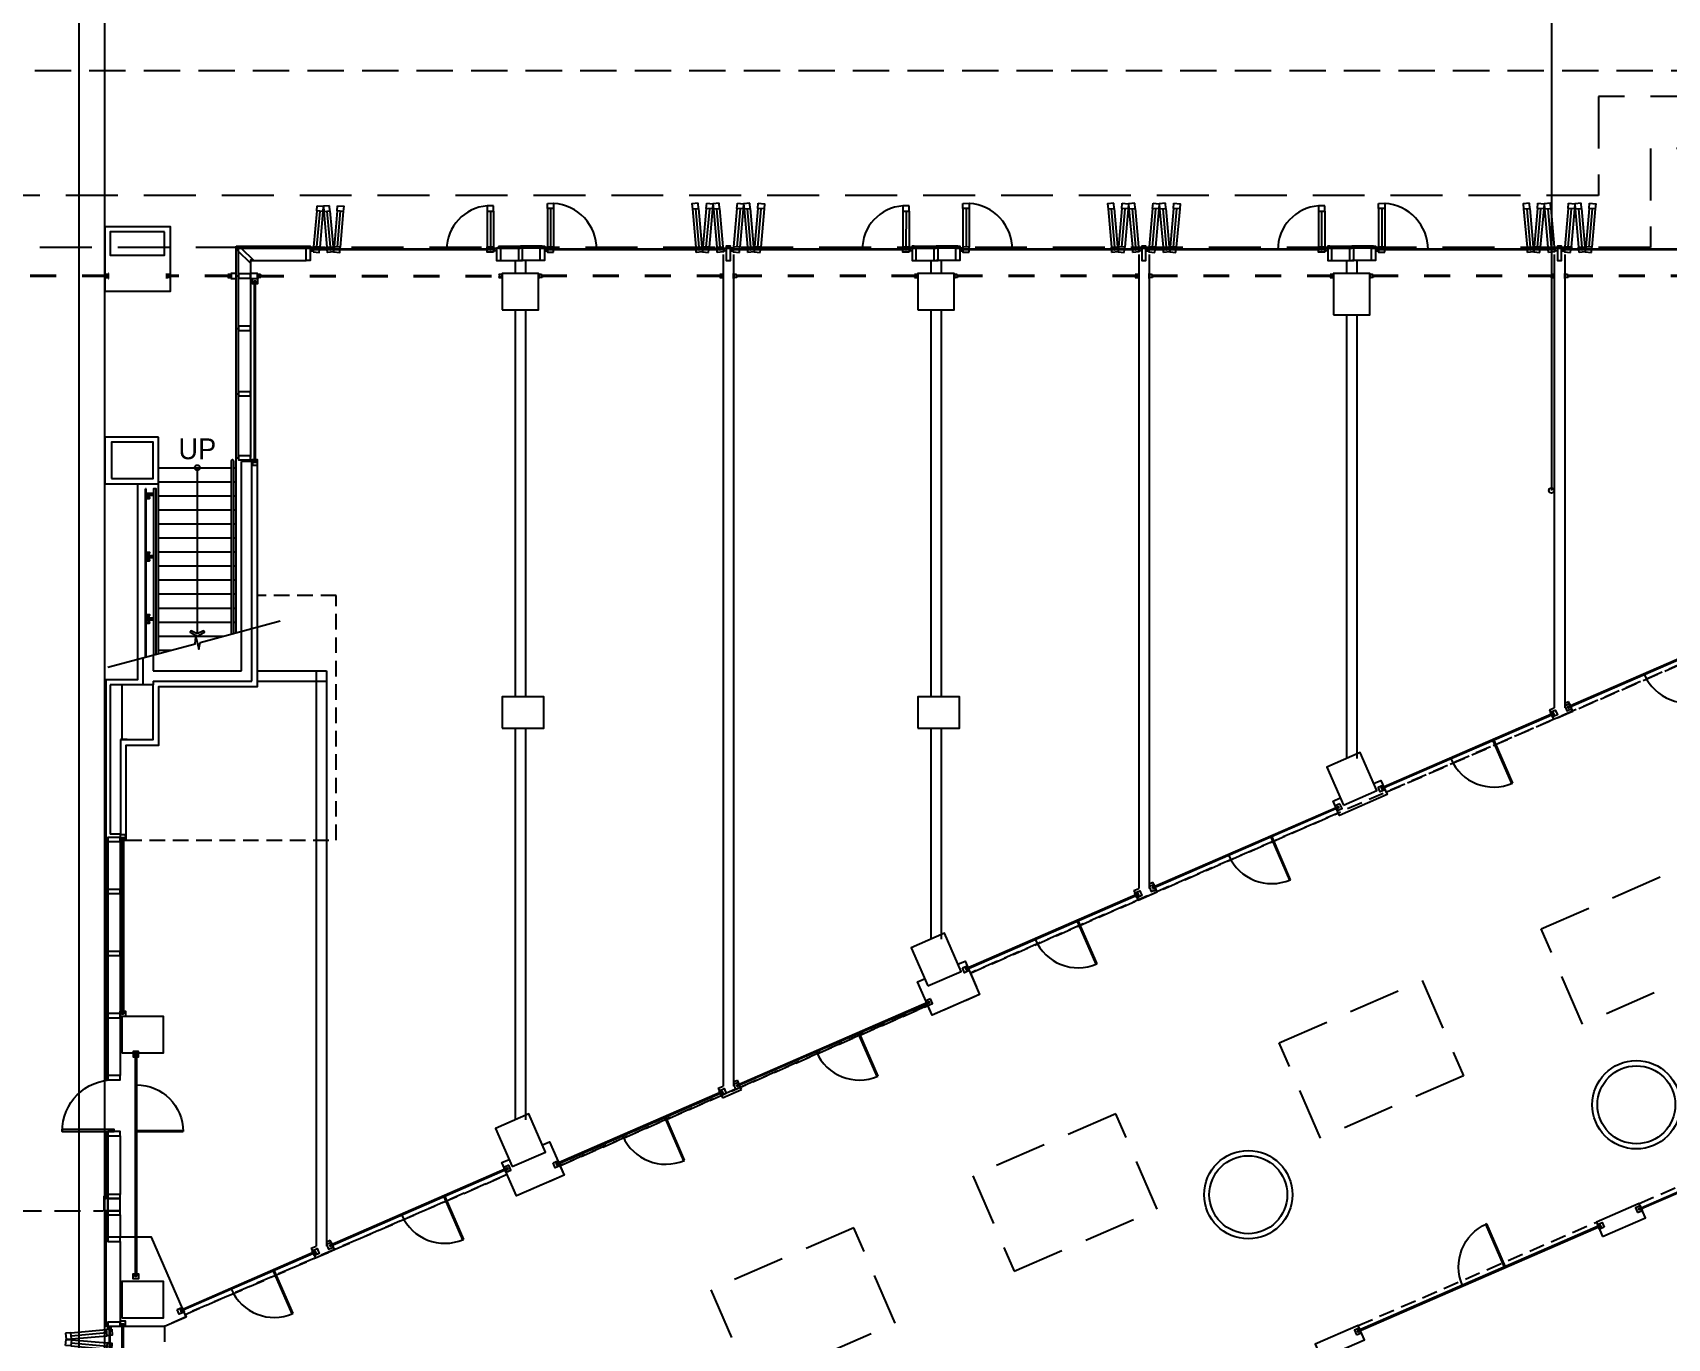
# Model space of a CAD drawing. Header units: millimetres. Extents: x -7616 to 421613, y 91067 to 341353.
# Drawn here: x 298608 to 330073, y 232925 to 258049 of the extents above; entities that cross this region are included whole.
import ezdxf
from ezdxf.enums import TextEntityAlignment as Align

# ---------------------------------------------------------------- set-up
doc = ezdxf.new("R2010")
doc.units = ezdxf.units.MM
doc.header["$LTSCALE"] = 500
doc.header["$MEASUREMENT"] = 0
for name, pattern in [('H0', [0.3, 0.2, -0.1]), ('HIDDEN', [2, 1, -1]), ('HOON1', [3, 2, -1])]:
    doc.linetypes.add(name, pattern=pattern)
doc.layers.add('e-plan', color=9, linetype='CONTINUOUS')
doc.layers.add('e-room-box', color=7, linetype='CONTINUOUS')
doc.styles.add('돋움', font='Dotum.ttf')

# ---------------------------------------------------------------- blocks, each defined once
blk = doc.blocks.new('A$C7F1D75F0')
at = {"layer": 'e-plan'}
for p, q in [((0, 1150), (899, 1150)), ((0, 1150), (0, 1130)), ((0, 1130), (899, 1130)), ((899, 1150), (899, 1130))]:
    blk.add_line(p, q, dxfattribs=at)
blk.add_arc((0, 1150), 900, 270.0001, 0, dxfattribs=at)
blk = doc.blocks.new('1F 기둥 140514')
at = {"layer": 'e-plan', "ltscale": 0.5}
for points in [[(355184, 124150), (354134, 124150), (354134, 123700), (355184, 123700)], [(361684, 122650), (362384, 122650), (362384, 123350), (361684, 123350)], [(369684, 122650), (370384, 122650), (370384, 123350), (369684, 123350)], [(377684, 122550), (378384, 122550), (378384, 123350), (377684, 123350)], [(354164, 119400), (354964, 119400), (354964, 120100), (354164, 120100)], [(354364, 114380), (354964, 114380), (354964, 115430), (354364, 115430)], [(361684, 114600), (362484, 114600), (362484, 115200), (361684, 115200)], [(369684, 114600), (370484, 114600), (370484, 115200), (369684, 115200)], [(377875, 113117), (378516, 113396), (378197, 114130), (377556, 113850)], [(369875, 109638), (370516, 109917), (370197, 110651), (369556, 110372)], [(354364, 108350), (355164, 108350), (355164, 109050), (354364, 109050)], [(361875, 106160), (362516, 106439), (362197, 107173), (361556, 106893)], [(354364, 103250), (355164, 103250), (355164, 103950), (354364, 103950)]]:
    blk.add_lwpolyline(points, close=True, dxfattribs=at)
blk = doc.blocks.new('A$C633402C3')
at = {"layer": 'e-plan'}
blk.add_lwpolyline([(226205, 188061), (226205, 57607), (226705, 57601), (226705, 188061)], dxfattribs=at)
blk = doc.blocks.new('1~2F TC-140305')
at = {"layer": 'e-plan', "ltscale": 0.5}
for centre in [(-85460, -20900), (-92930, -22630)]:
    blk.add_circle(centre, 750, dxfattribs=at)
blk = doc.blocks.new('1F 코어')
at = {"layer": 'e-plan'}
blk.add_blockref('1~2F TC-140305', (0, 0), dxfattribs=at)
blk = doc.blocks.new('A$C6B9375F1')
at = {"layer": 'e-plan'}
blk.add_lwpolyline([(-30, 195), (-30, 155), (10, 155), (10, -80), (-70, -80), (-70, 155), (-30, 155)], dxfattribs=at)
blk = doc.blocks.new('A$C4EB37CB7')
at = {"layer": 'e-plan'}
for p, q in [((174, 730), (-5, 64)), ((231, 715), (53, 48)), ((289, 699), (111, 33))]:
    blk.add_line(p, q, dxfattribs=at)
for points in [[(199, 827), (315, 796), (289, 699), (174, 730), (199, 827)], [(-31, -33), (85, -64), (111, 33), (-5, 64), (-31, -33)]]:
    blk.add_lwpolyline(points, dxfattribs=at)
blk.add_circle((40, 0), 5, dxfattribs=at)
blk = doc.blocks.new('A$C3BB01FC6')
at = {"layer": 'e-plan'}
for p, q in [((-722, 327), (-26, 73)), ((-763, 214), (-68, -39)), ((-742, 270), (-47, 17))]:
    blk.add_line(p, q, dxfattribs=at)
for points in [[(-857, 248), (-816, 361), (-722, 327), (-763, 214), (-857, 248)], [(68, 39), (-26, 73), (-68, -39), (26, -73), (68, 39)]]:
    blk.add_lwpolyline(points, dxfattribs=at)
blk.add_circle((0, 0), 5, dxfattribs=at)
blk = doc.blocks.new('폴딩도어')
at = {"layer": 'e-plan', "ltscale": 0.5}
for p, q in [((490, 195), (70, 195)), ((490, 155), (70, 155)), ((3990, 135), (570, 135)), ((3990, 120), (570, 120)), ((7570, 135), (4150, 135)), ((7570, 120), (4150, 120)), ((7650, 195), (8070, 195)), ((7650, 155), (8070, 155)), ((450, -80), (70, -80)), ((7690, -80), (8070, -80))]:
    blk.add_line(p, q, dxfattribs=at)
at = {"layer": 'e-plan'}
for p, q in [((3990, 135), (570, 135)), ((3990, 120), (570, 120)), ((7390, 135), (4150, 135)), ((7390, 120), (4150, 120))]:
    blk.add_line(p, q, dxfattribs=at)
at = {"layer": 'e-plan', "ltscale": 0.5}
for points in [[(70, 195), (70, 155), (30, 155), (30, -80), (110, -80), (110, 155), (70, 155)], [(490, 195), (490, 155), (530, 155), (530, -80), (450, -80), (450, 155), (490, 155)], [(7650, 195), (7650, 155), (7610, 155), (7610, -80), (7690, -80), (7690, 155), (7650, 155)]]:
    blk.add_lwpolyline(points, dxfattribs=at)
for points in [[(490, 195), (530, 195), (530, 155), (490, 155)], [(7610, 155), (7650, 155), (7650, 195), (7610, 195)]]:
    blk.add_lwpolyline(points, close=True, dxfattribs=at)
at = {"layer": 'e-plan'}
for points in [[(530, 100), (570, 100), (570, 155), (530, 155)], [(4030, 100), (3990, 100), (3990, 155), (4030, 155)], [(4030, 155), (4070, 155), (4070, 195), (4030, 195)], [(4070, 155), (4110, 155), (4110, 195), (4070, 195)], [(4110, 100), (4150, 100), (4150, 155), (4110, 155)], [(7610, 100), (7570, 100), (7570, 155), (7610, 155)]]:
    blk.add_lwpolyline(points, close=True, dxfattribs=at)
blk.add_lwpolyline([(4070, 195), (4070, 155), (4030, 155), (4030, -80), (4110, -80), (4110, 155), (4070, 155)], dxfattribs=at)
for centre, radius, start, end in [((648, 127), 892, 0, 86.1432), ((7492, 128), 842, 94.0856, 180.5103)]:
    blk.add_arc(centre, radius, start, end, dxfattribs=at)
for p, rotation in [((648, 127), 289.9999994917431), ((3637, 127), 284.999999491743), ((4228, 127), 284.999999491743), ((4631, 127), 284.999999491743)]:
    blk.add_blockref('A$C3BB01FC6', p, dxfattribs=dict(at, rotation=rotation))
at = {"layer": 'e-plan', "xscale": -1}
for name, p, rotation in [('A$C3BB01FC6', (3509, 127), 75.00000050825693), ('A$C3BB01FC6', (3912, 127), 75.00000050825693), ('A$C3BB01FC6', (4503, 127), 75.00000050825693), ('A$C4EB37CB7', (7530, 118), 345)]:
    blk.add_blockref(name, p, dxfattribs=dict(at, rotation=rotation))
blk = doc.blocks.new('A$C51985859')
at = {"layer": 'e-plan'}
blk.add_lwpolyline([(0, 0), (0, 40), (1000, 40), (1000, 0)], close=True, dxfattribs=at)
blk.add_arc((0, 0), 1000, 360, 90, dxfattribs=at)
blk = doc.blocks.new('A$C2A8C388E')
at = {"layer": 'e-plan'}
blk.add_lwpolyline([(0, 57), (235, 292), (292, 292), (292, 235), (57, 0), (57, 57)], close=True, dxfattribs=at)

msp = doc.modelspace()

# ---------------------------------------------------------------- linework, layer by layer
at = {"layer": 'e-plan'}
for p, q in [((302527, 249867), (302527, 253943)), ((302527, 253943), (303911, 253943)), ((302567, 249867), (302567, 253903)), ((302567, 253903), (303911, 253903)), ((302802, 253668), (302802, 249871)), ((302802, 253668), (303871, 253668)), ((307497, 253883), (303991, 253883)), ((307497, 253868), (303991, 253868)), ((307617, 253668), (307957, 253668)), ((307897, 253668), (307897, 253418)), ((308097, 253668), (308097, 253418)), ((311897, 253778), (311897, 237775)), ((312097, 253778), (312097, 237775)), ((315897, 253668), (315897, 253418)), ((316097, 253668), (316097, 253418)), ((319897, 253778), (319897, 241581)), ((320097, 253778), (320097, 241581)), ((323897, 253668), (323897, 253418)), ((324097, 253668), (324097, 253418)), ((327897, 253778), (327897, 245059)), ((328097, 253778), (328097, 245059)), ((307897, 252718), (307897, 245268)), ((308097, 252718), (308097, 245268)), ((315897, 252718), (315897, 245268)), ((316097, 252718), (316097, 245268)), ((323897, 252618), (323897, 244083)), ((324097, 252618), (324097, 244083)), ((301027, 249678), (302427, 249678)), ((302477, 249678), (302527, 249678)), ((302627, 245768), (302627, 249797)), ((302827, 249797), (302627, 249797)), ((302837, 249827), (302802, 249827)), ((302827, 245568), (302827, 249797)), ((300627, 249368), (300627, 245995)), ((300777, 246035), (300777, 249268)), ((300794, 249268), (300777, 249268)), ((300794, 246040), (300794, 249268)), ((301027, 249408), (302427, 249408)), ((301027, 246102), (301027, 249368)), ((302477, 249408), (302527, 249408)), ((300814, 249175, 0), (300814, 249188, 0)), ((300814, 249188, 0), (300924, 249188, 0)), ((300814, 249175, 0), (300932, 249175, 0)), ((300814, 249149, 0), (300814, 249162, 0)), ((300814, 249162, 0), (300932, 249162, 0)), ((300814, 249149, 0), (300924, 249149, 0)), ((300819, 249162, 0), (300819, 249175, 0)), ((300833, 249149, 0), (300833, 249112, 0)), ((300833, 249112, 0), (300851, 249112, 0)), ((300836, 249112, 0), (300836, 249102, 0)), ((300848, 249112, 0), (300848, 249102, 0)), ((300851, 249149, 0), (300851, 249112, 0)), ((300862, 249162, 0), (300862, 249175, 0)), ((300924, 249175, 0), (300924, 249188, 0)), ((300924, 249149, 0), (300924, 249162, 0)), ((301027, 249138), (302427, 249138)), ((302477, 249138), (302527, 249138)), ((301027, 248868), (302427, 248868)), ((301027, 248598), (302427, 248598)), ((302477, 248868), (302527, 248868)), ((302477, 248598), (302527, 248598)), ((301027, 248328), (302427, 248328)), ((302477, 248328), (302527, 248328)), ((300814, 247975, 0), (300814, 247988, 0)), ((300814, 247988, 0), (300924, 247988, 0)), ((300814, 247975, 0), (300932, 247975, 0)), ((300814, 247949, 0), (300814, 247962, 0)), ((300814, 247962, 0), (300932, 247962, 0)), ((300814, 247949, 0), (300924, 247949, 0)), ((300819, 247962, 0), (300819, 247975, 0)), ((300833, 247988, 0), (300833, 248024, 0)), ((300833, 248024, 0), (300851, 248024, 0)), ((300833, 247949, 0), (300833, 247912, 0)), ((300836, 248024, 0), (300836, 248034, 0)), ((300848, 248024, 0), (300848, 248034, 0)), ((300851, 247988, 0), (300851, 248024, 0)), ((300851, 247949, 0), (300851, 247912, 0)), ((300862, 247962, 0), (300862, 247975, 0)), ((300924, 247975, 0), (300924, 247988, 0)), ((300924, 247949, 0), (300924, 247962, 0)), ((301027, 248058), (302427, 248058)), ((302477, 248058), (302527, 248058)), ((300833, 247912, 0), (300851, 247912, 0)), ((300836, 247912, 0), (300836, 247902, 0)), ((300848, 247912, 0), (300848, 247902, 0)), ((301027, 247788), (302427, 247788)), ((302477, 247788), (302527, 247788)), ((301027, 247518), (302427, 247518)), ((302477, 247518), (302527, 247518)), ((301027, 247248), (302427, 247248)), ((302477, 247248), (302527, 247248)), ((300814, 246775, 0), (300814, 246788, 0)), ((300814, 246788, 0), (300924, 246788, 0)), ((300814, 246775, 0), (300932, 246775, 0)), ((300814, 246749, 0), (300814, 246762, 0)), ((300814, 246762, 0), (300932, 246762, 0)), ((300814, 246749, 0), (300924, 246749, 0)), ((300819, 246762, 0), (300819, 246775, 0)), ((300833, 246788, 0), (300833, 246824, 0)), ((300833, 246824, 0), (300851, 246824, 0)), ((300833, 246749, 0), (300833, 246712, 0)), ((300833, 246712, 0), (300851, 246712, 0)), ((300836, 246824, 0), (300836, 246834, 0)), ((300836, 246712, 0), (300836, 246702, 0)), ((300848, 246824, 0), (300848, 246834, 0)), ((300848, 246712, 0), (300848, 246702, 0)), ((300851, 246788, 0), (300851, 246824, 0)), ((300851, 246749, 0), (300851, 246712, 0)), ((300862, 246762, 0), (300862, 246775, 0)), ((300924, 246775, 0), (300924, 246788, 0)), ((300924, 246749, 0), (300924, 246762, 0)), ((301027, 246978), (302427, 246978)), ((301027, 246708), (302427, 246708)), ((302477, 246978), (302527, 246978)), ((302477, 246708), (302527, 246708)), ((301027, 246438), (302281, 246438)), ((331742, 246633), (328162, 245076)), ((331750, 246614), (328170, 245058)), ((300927, 246075), (300927, 245768)), ((301027, 246168), (301273, 246168)), ((300727, 246022), (300727, 245498)), ((300927, 245768), (302627, 245768)), ((302937, 245768), (304262, 245768)), ((304062, 245768), (304062, 234695)), ((304262, 245768), (304262, 234695)), ((300097, 245498), (300097, 242623)), ((300327, 245498), (300097, 245498)), ((300927, 245568), (302827, 245568)), ((300927, 245568), (300927, 245498)), ((302937, 245568), (304262, 245568)), ((328097, 245146), (328172, 245179)), ((328252, 244995), (328172, 245179)), ((327887, 244957), (324567, 243513)), ((327895, 244938), (324575, 243495)), ((327805, 245019), (327897, 245059)), ((327805, 245019), (327885, 244836)), ((327885, 244836), (328252, 244995)), ((307897, 244668), (307897, 237126)), ((308097, 244668), (308097, 237126)), ((315897, 244668), (315897, 240605)), ((316097, 244668), (316097, 240605)), ((300297, 244448), (300297, 242623)), ((300427, 244448), (300297, 244448)), ((323742, 243154), (320162, 241598)), ((323750, 243136), (320170, 241580)), ((300297, 242623), (300097, 242623)), ((300017, 242523), (300017, 237941)), ((300057, 242523), (300057, 237941)), ((300292, 242483), (300292, 237981)), ((320097, 241668), (320172, 241700)), ((320252, 241517), (320172, 241700)), ((319887, 241478), (316567, 240035)), ((319895, 241460), (316575, 240016)), ((319805, 241541), (319897, 241581)), ((319805, 241541), (319885, 241357)), ((319885, 241357), (320252, 241517)), ((315861, 239401), (312162, 237792)), ((315869, 239382), (312170, 237774)), ((312097, 237862), (312172, 237895)), ((312252, 237711), (312172, 237895)), ((311887, 237673), (308687, 236281)), ((311895, 237654), (308695, 236263)), ((311805, 237735), (311897, 237775)), ((311805, 237735), (311885, 237552)), ((311885, 237552), (312252, 237711)), ((329523, 235418), (333466, 237133)), ((329531, 235400), (333474, 237114)), ((300017, 236861), (300017, 235653)), ((300057, 236861), (300057, 235653)), ((300292, 236821), (300292, 235693)), ((307742, 236197), (304327, 234713)), ((307750, 236179), (304335, 234694)), ((300017, 235338), (300017, 234828)), ((300057, 235338), (300057, 234828)), ((300292, 235298), (300292, 234868)), ((328789, 235099), (324112, 233065)), ((328797, 235081), (324120, 233047)), ((300292, 234788), (300292, 233235)), ((304262, 234782), (304337, 234815)), ((304417, 234632), (304337, 234815)), ((304052, 234593), (301452, 233462)), ((304060, 234575), (301460, 233444)), ((303970, 234656), (304062, 234695)), ((303970, 234656), (304050, 234472)), ((304050, 234472), (304417, 234632)), ((300077, 233115), (300077, 222658)), ((300092, 233115), (300092, 222658))]:
    msp.add_line(p, q, dxfattribs=at)
at = {"layer": 'e-plan', "ltscale": 0.5}
for p, q in [((307577, 253943), (307997, 253943)), ((307577, 253903), (307997, 253903)), ((302527, 246504), (302527, 249867)), ((300017, 234828), (300017, 233195))]:
    msp.add_line(p, q, dxfattribs=at)
at = {"layer": 'e-plan', "linetype": 'HOON1', "ltscale": 0.3}
for p, q in [((324657, 243432), (331784, 246531)), ((316657, 239954), (323740, 243033)), ((308756, 236246), (315839, 239326)), ((329533, 235520), (333385, 237195)), ((301542, 233382), (307740, 236076)), ((324122, 233168), (328708, 235162))]:
    msp.add_line(p, q, dxfattribs=at)
at = {"layer": 'e-plan', "linetype": 'HOON1', "ltscale": 0.5}
msp.add_line((290027, 235378), (299957, 235378), dxfattribs=at)
at = {"layer": 'e-plan', "linetype": 'HOON1', "ltscale": 0.7}
msp.add_lwpolyline([(403897, 178773), (403897, 247468), (357097, 247468), (357097, 257318), (169397, 257318), (169397, 247468), (135215, 247468)], dxfattribs=at)
at = {"layer": 'e-plan', "linetype": 'HOON1'}
msp.add_lwpolyline([(322797, 93768), (410847, 93768), (410847, 180518), (411697, 180518), (411697, 254918), (345747, 254918), (345747, 256818), (328747, 256818), (328747, 254918), (180497, 254918), (180497, 256818), (163497, 256818), (163497, 254918), (117061, 254918), (96746, 223754), (79283, 184113), (75797, 163222), (75797, 149818), (192597, 149818), (192597, 147568), (322797, 147568), (322797, 93768)], dxfattribs=at)
for points in [[(323797, 94768), (409847, 94768), (409847, 181518), (410697, 181518), (410697, 253918), (344747, 253918), (344747, 255818), (329747, 255818), (329747, 253918), (179497, 253918), (179497, 255818), (164497, 255818), (164497, 253918), (117603, 253918), (97628, 223277), (80248, 183824), (76797, 163139), (76797, 150818), (193597, 150818), (193597, 148568), (323797, 148568)], [(327644, 240805), (330395, 242002), (331192, 240168), (328441, 238971)], [(322600, 238612), (325351, 239809), (326149, 237974), (323397, 236778)], [(319455, 237245), (316704, 236049), (317502, 234215), (320253, 235411)], [(314411, 235052), (311660, 233856), (312458, 232021), (315209, 233218)]]:
    msp.add_lwpolyline(points, close=True, dxfattribs=at)
at = {"layer": 'e-plan', "ltscale": 0.5}
msp.add_lwpolyline([(300002, 253068), (300002, 254318), (301252, 254318), (301252, 253068)], close=True, dxfattribs=at)
at = {"layer": 'e-plan'}
for points in [[(303911, 253943), (303951, 253943), (303951, 253903), (303911, 253903)], [(303951, 253848), (303991, 253848), (303991, 253903), (303951, 253903)], [(307537, 253848), (307497, 253848), (307497, 253903), (307537, 253903)], [(302871, 253318), (302871, 253318), (302901, 253318), (302901, 253318), (302936, 253318), (302936, 253218), (302901, 253218), (302901, 253268), (302871, 253268), (302871, 253218), (302836, 253218), (302836, 253318)], [(301027, 250268), (299997, 250268), (299997, 249368), (301027, 249368)], [(302872, 249727), (302872, 249727), (302902, 249727), (302902, 249727), (302937, 249727), (302937, 249827), (302902, 249827), (302902, 249777), (302872, 249777), (302872, 249827), (302837, 249827), (302837, 249727)], [(328114, 245061), (328114, 245061), (328126, 245034), (328126, 245034), (328140, 245001), (328232, 245041), (328218, 245073), (328172, 245053), (328160, 245081), (328206, 245101), (328192, 245133), (328100, 245093)], [(327931, 244981), (327931, 244981), (327943, 244954), (327943, 244954), (327957, 244922), (327865, 244882), (327851, 244914), (327897, 244934), (327885, 244961), (327839, 244941), (327825, 244973), (327917, 245013)], [(324505, 243530), (324597, 243570), (324611, 243538), (324565, 243518), (324577, 243490), (324623, 243510), (324637, 243478), (324545, 243438)], [(323772, 243211), (323680, 243171), (323694, 243139), (323740, 243159), (323752, 243131), (323706, 243111), (323720, 243079), (323811, 243119)], [(300357, 242613), (300357, 242613), (300327, 242613), (300327, 242613), (300292, 242613), (300292, 242513), (300327, 242513), (300327, 242563), (300357, 242563), (300357, 242513), (300392, 242513), (300392, 242613)], [(320114, 241583), (320114, 241583), (320126, 241555), (320126, 241555), (320140, 241523), (320232, 241563), (320218, 241595), (320172, 241575), (320160, 241602), (320206, 241622), (320192, 241654), (320100, 241615)], [(319931, 241503), (319931, 241503), (319943, 241475), (319943, 241475), (319957, 241443), (319865, 241403), (319851, 241435), (319897, 241455), (319885, 241483), (319839, 241463), (319825, 241495), (319917, 241535)], [(316505, 240051), (316597, 240091), (316611, 240059), (316565, 240039), (316577, 240012), (316623, 240032), (316637, 240000), (316545, 239960)], [(315891, 239457), (315799, 239417), (315813, 239385), (315859, 239405), (315871, 239378), (315825, 239358), (315839, 239326), (315931, 239366)], [(300357, 239118), (300357, 239118), (300327, 239118), (300327, 239118), (300292, 239118), (300292, 239218), (300327, 239218), (300327, 239168), (300357, 239168), (300357, 239218), (300392, 239218), (300392, 239118)], [(300607, 238444), (300607, 238444), (300577, 238444), (300577, 238444), (300542, 238444), (300542, 238344), (300577, 238344), (300577, 238394), (300607, 238394), (300607, 238344), (300642, 238344), (300642, 238444)], [(300057, 237901), (300017, 237901), (300017, 237941), (300057, 237941)], [(311931, 237697), (311931, 237697), (311943, 237670), (311943, 237670), (311957, 237638), (311865, 237598), (311851, 237630), (311897, 237650), (311885, 237677), (311839, 237657), (311825, 237689), (311917, 237729)], [(312114, 237777), (312114, 237777), (312126, 237749), (312126, 237749), (312140, 237717), (312232, 237757), (312218, 237789), (312172, 237769), (312160, 237797), (312206, 237817), (312192, 237849), (312100, 237809)], [(300057, 236861), (300017, 236861), (300017, 236901), (300057, 236901)], [(308625, 236298), (308716, 236338), (308730, 236306), (308685, 236286), (308697, 236258), (308742, 236278), (308756, 236246), (308665, 236206)], [(307771, 236254), (307680, 236214), (307694, 236182), (307740, 236202), (307752, 236174), (307706, 236154), (307720, 236122), (307811, 236162)], [(299977, 235613), (300017, 235613), (300017, 235653), (299977, 235653)], [(300017, 235338), (300057, 235338), (300057, 235378), (300017, 235378)], [(300292, 235613), (300057, 235613), (300057, 235378), (300292, 235378)], [(328827, 234886), (329653, 235245), (329533, 235520), (328708, 235162)], [(329501, 235343), (329593, 235383), (329579, 235415), (329533, 235395), (329521, 235423), (329567, 235442), (329553, 235475), (329461, 235435)], [(328859, 235064), (328767, 235024), (328753, 235056), (328799, 235076), (328787, 235104), (328741, 235084), (328727, 235116), (328819, 235156)], [(304279, 234697), (304279, 234697), (304291, 234670), (304291, 234670), (304305, 234638), (304397, 234678), (304383, 234710), (304337, 234690), (304325, 234717), (304371, 234737), (304357, 234769), (304265, 234729)], [(304096, 234618), (304096, 234618), (304108, 234590), (304108, 234590), (304122, 234558), (304030, 234518), (304016, 234550), (304062, 234570), (304050, 234598), (304004, 234578), (303990, 234610), (304082, 234650)], [(300607, 234068), (300607, 234068), (300577, 234068), (300577, 234068), (300542, 234068), (300542, 234168), (300577, 234168), (300577, 234118), (300607, 234118), (300607, 234168), (300642, 234168), (300642, 234068)], [(301390, 233479), (301482, 233519), (301496, 233487), (301450, 233467), (301462, 233440), (301508, 233459), (301522, 233427), (301430, 233387)], [(300057, 233155), (300017, 233155), (300017, 233195), (300057, 233195)], [(300112, 233155), (300112, 233115), (300057, 233115), (300057, 233155)], [(300357, 233255), (300357, 233255), (300327, 233255), (300327, 233255), (300292, 233255), (300292, 233155), (300327, 233155), (300327, 233205), (300357, 233205), (300357, 233155), (300392, 233155), (300392, 233255)], [(324090, 232990), (324182, 233030), (324168, 233062), (324122, 233042), (324110, 233070), (324156, 233090), (324142, 233122), (324050, 233082)]]:
    msp.add_lwpolyline(points, close=True, dxfattribs=at)
at = {"layer": 'e-plan', "linetype": 'HIDDEN'}
for points in [[(300062, 253379), (289932, 253379)], [(300062, 253357), (289932, 253357)], [(302422, 253379), (301192, 253379)], [(302422, 253357), (301192, 253357)], [(302941, 253379), (307642, 253379)], [(302941, 253357), (307642, 253357)], [(311892, 253379), (308352, 253379)], [(311892, 253357), (308352, 253357)], [(315642, 253379), (312102, 253379)], [(315642, 253357), (312102, 253357)], [(319892, 253379), (316352, 253379)], [(319892, 253357), (316352, 253357)], [(323642, 253379), (320102, 253379)], [(323642, 253357), (320102, 253357)], [(327892, 253379), (324352, 253379)], [(327892, 253357), (324352, 253357)], [(331642, 253379), (328102, 253379)], [(331642, 253357), (328102, 253357)]]:
    msp.add_lwpolyline(points, dxfattribs=at)
for points in [[(300062, 253418), (300062, 253398), (300002, 253398), (300002, 253380), (300017, 253380), (300017, 253393), (300062, 253393), (300062, 253343), (300017, 253343), (300017, 253357), (300002, 253357), (300002, 253338), (300062, 253338), (300062, 253318), (300067, 253318), (300067, 253418)], [(301192, 253418), (301192, 253398), (301252, 253398), (301252, 253380), (301237, 253380), (301237, 253393), (301192, 253393), (301192, 253343), (301237, 253343), (301237, 253357), (301252, 253357), (301252, 253338), (301192, 253338), (301192, 253318), (301187, 253318), (301187, 253418)], [(302422, 253418), (302422, 253398), (302362, 253398), (302362, 253380), (302377, 253380), (302377, 253393), (302422, 253393), (302422, 253343), (302377, 253343), (302377, 253357), (302362, 253357), (302362, 253338), (302422, 253338), (302422, 253318), (302427, 253318), (302427, 253418)], [(302527, 253418), (302427, 253418), (302427, 253318), (302527, 253318)], [(302936, 253418), (302802, 253418), (302802, 253318), (302936, 253318)], [(302941, 253418), (302941, 253398), (303001, 253398), (303001, 253380), (302986, 253380), (302986, 253393), (302941, 253393), (302941, 253343), (302986, 253343), (302986, 253357), (303001, 253357), (303001, 253338), (302941, 253338), (302941, 253318), (302936, 253318), (302936, 253418)], [(307642, 253418), (307642, 253398), (307582, 253398), (307582, 253380), (307597, 253380), (307597, 253393), (307642, 253393), (307642, 253343), (307597, 253343), (307597, 253357), (307582, 253357), (307582, 253338), (307642, 253338), (307642, 253318), (307647, 253318), (307647, 253418)], [(308352, 253418), (308352, 253398), (308412, 253398), (308412, 253380), (308397, 253380), (308397, 253393), (308352, 253393), (308352, 253343), (308397, 253343), (308397, 253357), (308412, 253357), (308412, 253338), (308352, 253338), (308352, 253318), (308347, 253318), (308347, 253418)], [(311892, 253418), (311892, 253398), (311832, 253398), (311832, 253380), (311847, 253380), (311847, 253393), (311892, 253393), (311892, 253343), (311847, 253343), (311847, 253357), (311832, 253357), (311832, 253338), (311892, 253338), (311892, 253318), (311897, 253318), (311897, 253418)], [(312102, 253418), (312102, 253398), (312162, 253398), (312162, 253380), (312147, 253380), (312147, 253393), (312102, 253393), (312102, 253343), (312147, 253343), (312147, 253357), (312162, 253357), (312162, 253338), (312102, 253338), (312102, 253318), (312097, 253318), (312097, 253418)], [(315642, 253418), (315642, 253398), (315582, 253398), (315582, 253380), (315597, 253380), (315597, 253393), (315642, 253393), (315642, 253343), (315597, 253343), (315597, 253357), (315582, 253357), (315582, 253338), (315642, 253338), (315642, 253318), (315647, 253318), (315647, 253418)], [(316352, 253418), (316352, 253398), (316412, 253398), (316412, 253380), (316397, 253380), (316397, 253393), (316352, 253393), (316352, 253343), (316397, 253343), (316397, 253357), (316412, 253357), (316412, 253338), (316352, 253338), (316352, 253318), (316347, 253318), (316347, 253418)], [(319892, 253418), (319892, 253398), (319832, 253398), (319832, 253380), (319847, 253380), (319847, 253393), (319892, 253393), (319892, 253343), (319847, 253343), (319847, 253357), (319832, 253357), (319832, 253338), (319892, 253338), (319892, 253318), (319897, 253318), (319897, 253418)], [(320102, 253418), (320102, 253398), (320162, 253398), (320162, 253380), (320147, 253380), (320147, 253393), (320102, 253393), (320102, 253343), (320147, 253343), (320147, 253357), (320162, 253357), (320162, 253338), (320102, 253338), (320102, 253318), (320097, 253318), (320097, 253418)], [(323642, 253418), (323642, 253398), (323582, 253398), (323582, 253380), (323597, 253380), (323597, 253393), (323642, 253393), (323642, 253343), (323597, 253343), (323597, 253357), (323582, 253357), (323582, 253338), (323642, 253338), (323642, 253318), (323647, 253318), (323647, 253418)], [(324352, 253418), (324352, 253398), (324412, 253398), (324412, 253380), (324397, 253380), (324397, 253393), (324352, 253393), (324352, 253343), (324397, 253343), (324397, 253357), (324412, 253357), (324412, 253338), (324352, 253338), (324352, 253318), (324347, 253318), (324347, 253418)], [(327892, 253418), (327892, 253398), (327832, 253398), (327832, 253380), (327847, 253380), (327847, 253393), (327892, 253393), (327892, 253343), (327847, 253343), (327847, 253357), (327832, 253357), (327832, 253338), (327892, 253338), (327892, 253318), (327897, 253318), (327897, 253418)], [(328102, 253418), (328102, 253398), (328162, 253398), (328162, 253380), (328147, 253380), (328147, 253393), (328102, 253393), (328102, 253343), (328147, 253343), (328147, 253357), (328162, 253357), (328162, 253338), (328102, 253338), (328102, 253318), (328097, 253318), (328097, 253418)]]:
    msp.add_lwpolyline(points, close=True, dxfattribs=at)
at = {"layer": 'e-plan'}
for points in [[(302875, 249777), (302875, 253268)], [(302899, 249777), (302899, 253268)], [(300277, 242513), (300407, 242513), (300407, 244338), (301037, 244338), (301037, 245468), (302937, 245468), (302937, 249727)], [(301777, 249678), (301777, 246483)], [(300982, 246090), (300982, 249268), (300932, 249268), (300932, 246077)], [(300052, 245841), (301733, 246291), (301748, 246420), (301806, 246186), (301830, 246317), (303372, 246731)], [(301777, 246483), (301661, 246539), (301642, 246515), (301777, 246438), (301912, 246515), (301893, 246539), (301777, 246483)], [(300627, 245995), (300627, 245598), (300017, 245598), (300017, 242523)], [(324419, 243602), (324557, 243661), (324677, 243386), (323760, 242988), (323640, 243263), (323777, 243323), (323777, 243323)], [(300330, 242563), (300330, 239168)], [(300354, 242563), (300354, 239168)], [(316419, 240123), (316557, 240183), (316836, 239541), (315919, 239142), (315640, 239784), (315777, 239844), (315777, 239844), (315777, 239844)], [(300580, 238394), (300580, 234118)], [(300604, 238394), (300604, 234118)], [(308419, 236645), (308419, 236645), (308557, 236704), (308836, 236063), (307919, 235664), (307640, 236306), (307777, 236366)], [(300397, 233155), (301147, 233155), (301562, 233336), (300895, 234868), (300297, 234868)], [(300330, 222568), (300330, 233205)], [(300354, 222568), (300354, 233205)], [(323417, 232534), (324242, 232893), (324122, 233168), (323297, 232809), (323417, 232534)]]:
    msp.add_lwpolyline(points, dxfattribs=at)
msp.add_lwpolyline([(302477, 246491), (302477, 249808, 1), (302427, 249808), (302427, 246477)], format="xyb", dxfattribs=at)
at = {"layer": 'e-plan', "ltscale": 1.5, "elevation": 0}
for points in [[(300777, 249109), (300782, 249104), (300794, 249104)], [(300777, 249077), (300782, 249082), (300794, 249082)], [(300777, 248059), (300782, 248054), (300794, 248054)], [(300777, 248027), (300782, 248032), (300794, 248032)], [(300777, 247909), (300782, 247904), (300794, 247904)], [(300777, 247877), (300782, 247882), (300794, 247882)], [(300777, 246859), (300782, 246854), (300794, 246854)], [(300777, 246827), (300782, 246832), (300794, 246832)], [(300777, 246709), (300782, 246704), (300794, 246704)], [(300777, 246677), (300782, 246682), (300794, 246682)]]:
    msp.add_lwpolyline(points, dxfattribs=at)
for points in [[(300794, 249084), (300782, 249084), (300777, 249079), (300777, 249107), (300782, 249102), (300794, 249102)], [(300795, 249076), (300794, 249076), (300794, 249110), (300795, 249110)], [(300799, 249075), (300795, 249075), (300795, 249111), (300799, 249111)], [(300802, 249084), (300799, 249075), (300799, 249111), (300802, 249102)], [(300854, 249102), (300802, 249102), (300802, 249084), (300854, 249084)], [(300855, 249085), (300854, 249084), (300854, 249102), (300855, 249101)], [(300794, 248052), (300782, 248052), (300777, 248057), (300777, 248029), (300782, 248034), (300794, 248034)], [(300795, 248060), (300794, 248060), (300794, 248026), (300795, 248026)], [(300799, 248061), (300795, 248061), (300795, 248025), (300799, 248025)], [(300802, 248052), (300799, 248061), (300799, 248025), (300802, 248034)], [(300854, 248034), (300802, 248034), (300802, 248052), (300854, 248052)], [(300855, 248051), (300854, 248052), (300854, 248034), (300855, 248035)], [(300794, 247884), (300782, 247884), (300777, 247879), (300777, 247907), (300782, 247902), (300794, 247902)], [(300795, 247876), (300794, 247876), (300794, 247910), (300795, 247910)], [(300799, 247875), (300795, 247875), (300795, 247911), (300799, 247911)], [(300802, 247884), (300799, 247875), (300799, 247911), (300802, 247902)], [(300854, 247902), (300802, 247902), (300802, 247884), (300854, 247884)], [(300855, 247885), (300854, 247884), (300854, 247902), (300855, 247901)], [(300794, 246852), (300782, 246852), (300777, 246857), (300777, 246829), (300782, 246834), (300794, 246834)], [(300794, 246684), (300782, 246684), (300777, 246679), (300777, 246707), (300782, 246702), (300794, 246702)], [(300795, 246860), (300794, 246860), (300794, 246826), (300795, 246826)], [(300795, 246676), (300794, 246676), (300794, 246710), (300795, 246710)], [(300799, 246861), (300795, 246861), (300795, 246825), (300799, 246825)], [(300799, 246675), (300795, 246675), (300795, 246711), (300799, 246711)], [(300802, 246852), (300799, 246861), (300799, 246825), (300802, 246834)], [(300802, 246684), (300799, 246675), (300799, 246711), (300802, 246702)], [(300854, 246834), (300802, 246834), (300802, 246852), (300854, 246852)], [(300854, 246702), (300802, 246702), (300802, 246684), (300854, 246684)], [(300855, 246851), (300854, 246852), (300854, 246834), (300855, 246835)], [(300855, 246685), (300854, 246684), (300854, 246702), (300855, 246701)]]:
    msp.add_lwpolyline(points, close=True, dxfattribs=at)
at = {"layer": 'e-plan', "linetype": 'HOON1', "ltscale": 0.3}
for points in [[(379997, 233818), (377603, 233818), (371976, 235539), (371888, 235252), (364462, 237522), (364550, 237809), (359404, 239382), (359492, 239669), (358823, 239874), (358852, 239969), (334098, 247537), (316657, 239954), (316836, 239541), (315919, 239142), (315839, 239326), (308756, 236246), (308836, 236063), (307919, 235664), (307740, 236076), (301542, 233382), (301562, 233336), (301147, 233155), (301147, 222618)], [(300407, 242513), (304452, 242513), (304452, 247218), (302937, 247218)]]:
    msp.add_lwpolyline(points, dxfattribs=at)
at = {"layer": 'e-plan'}
for centre, radius in [((301777, 249678), 50), ((329477, 237418), 850), ((322007, 235688), 850)]:
    msp.add_circle(centre, radius, dxfattribs=at)
msp.add_arc((307419, 253876), 842, 94.0856, 180, dxfattribs=at)
at = {"layer": 'e-room-box'}
msp.add_line((327842, 263149), (327842, 249240), dxfattribs=at)
msp.add_line((327842, 263149), (327842, 249240), dxfattribs=at)
msp.add_circle((327842, 249240), 50.3, dxfattribs=at)

# ---------------------------------------------------------------- block references
at = {"layer": 'e-plan', "linetype": 'H0'}
msp.add_blockref('A$C633402C3', (73291, 91433), dxfattribs=at)
at = {"layer": 'e-plan'}
for name, p, rotation in [('A$C4EB37CB7', (304030, 253869), 9.999999999999996), ('A$C4EB37CB7', (304424, 253869), 9.999999999999998), ('A$C2A8C388E', (302858, 253612), 90), ('A$C7F1D75F0', (329403, 245594), 293.5000008604107), ('A$C7F1D75F0', (325678, 243974), 293.5000008604107), ('A$C7F1D75F0', (321403, 242116), 293.5000008604107), ('A$C7F1D75F0', (317678, 240496), 293.5000008604107), ('A$C7F1D75F0', (313463, 238336), 293.5000008604107), ('A$C7F1D75F0', (309738, 236716), 293.5000008604107), ('A$C7F1D75F0', (305485, 235194), 293.5000008604107), ('A$C7F1D75F0', (302203, 233767), 293.5000008604107), ('A$C4EB37CB7', (300091, 232732), 99.99999999999984)]:
    msp.add_blockref(name, p, dxfattribs=dict(at, rotation=rotation))
at = {"layer": 'e-plan', "xscale": -1}
for name, p, rotation in [('A$C4EB37CB7', (304375, 253869), 350.0000000000001), ('A$C4EB37CB7', (307457, 253865), 345), ('A$C6B9375F1', (302722, 253338), 90), ('A$C6B9375F1', (302722, 252329), 90), ('A$C6B9375F1', (302722, 251070), 90), ('A$C6B9375F1', (302722, 249837), 90), ('A$C6B9375F1', (300212, 242493), 90), ('A$C6B9375F1', (300212, 241491), 90), ('A$C6B9375F1', (300212, 240298), 90), ('A$C6B9375F1', (300212, 239104), 90), ('A$C6B9375F1', (300212, 237911), 90), ('A$C7F1D75F0', (300604, 238051), 180.0001246509524), ('A$C6B9375F1', (300212, 236831), 90), ('A$C6B9375F1', (300212, 235623), 90), ('A$C6B9375F1', (300212, 235308), 90), ('A$C7F1D75F0', (325901, 233843), 293.4999987667865), ('A$C6B9375F1', (300212, 234798), 90), ('A$C4EB37CB7', (300091, 233077), 80.00000000000004), ('A$C6B9375F1', (300212, 233165), 90)]:
    msp.add_blockref(name, p, dxfattribs=dict(at, rotation=rotation))
at = {"layer": 'e-plan'}
for name, p in [('폴딩도어', (307927, 253748)), ('폴딩도어', (315927, 253748)), ('폴딩도어', (323927, 253748)), ('1F 코어', (414937, 258318)), ('1F 기둥 140514', (-54037, 130068)), ('A$C6B9375F1', (303941, 253748)), ('A$C6B9375F1', (308447, 253748))]:
    msp.add_blockref(name, p, dxfattribs=at)
at = {"layer": 'e-plan', "xscale": -1}
for name, p in [('A$C6B9375F1', (307547, 253748)), ('A$C51985859', (300174, 236901)), ('A$C6B9375F1', (299987, 235458))]:
    msp.add_blockref(name, p, dxfattribs=at)

# ---------------------------------------------------------------- texts
at = {"layer": 'e-plan', "style": '돋움'}
msp.add_text('UP', height=400, dxfattribs=at).set_placement((301777, 250041), align=Align.MIDDLE_CENTER)

doc.saveas('drawing.dxf')
